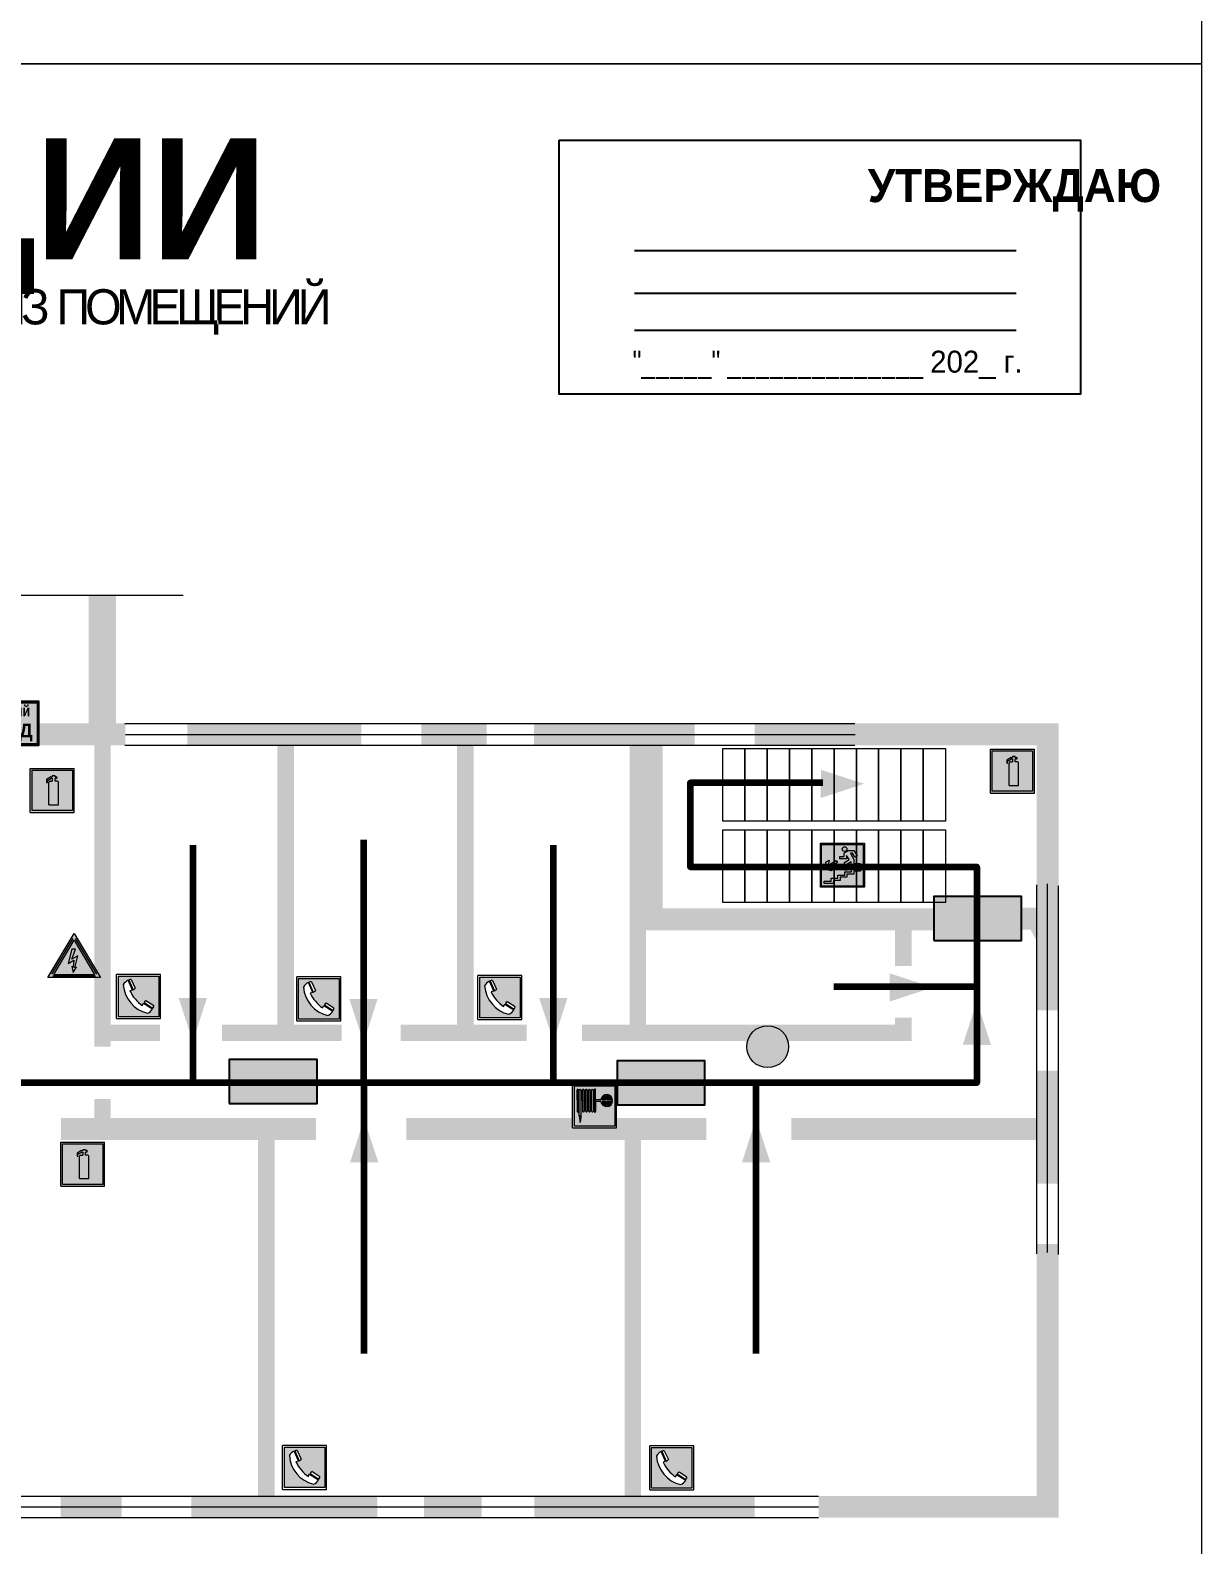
# Model space of a CAD drawing. Header units: millimetres. Extents: x 13114 to 67229, y 22859 to 38520.
# Drawn here: x 32640.3 to 32853.7, y 35678.4 to 35954.2 of the extents above; entities that cross this region are included whole.
import ezdxf

# ---------------------------------------------------------------- set-up
doc = ezdxf.new("R2010")
doc.units = ezdxf.units.MM
doc.layers.add('План_Штампы', color=7, linetype='Continuous')
doc.styles.add('обычный', font='arial.ttf')

# ---------------------------------------------------------------- blocks, each defined once
blk = doc.blocks.new('A$C7B8C2D5B')
at = {"lineweight": 0}
h = blk.add_hatch(color=5, dxfattribs=at)
h.dxf.hatch_style = 1
h.paths.add_polyline_path([(1.4, -3.02, 1), (-2.11, -3.02, 1)])
at = {"color": 5, "lineweight": 0}
blk.add_circle((-0.36, -3.02), 1.75, dxfattribs=at)
blk = doc.blocks.new('A$C41C009D9')
at = {"true_color": 0xffffff}
blk.add_hatch(color=7, dxfattribs=at).paths.add_polyline_path([(0, 8), (-16, 8), (-16, 0), (0, 0)])
h = blk.add_hatch(color=126)
h.dxf.hatch_style = 1
h.paths.add_polyline_path([(-15.8, 7.8), (-15.8, 0.2), (-0.2, 0.2), (-0.2, 7.8)])
at = {"color": 126}
for points in [[(-16, 0), (0, 0), (0, 8), (-16, 8)], [(-16, 0), (0, 0), (0, 8), (-16, 8)], [(-15.8, 7.8), (-0.2, 7.8), (-0.2, 0.2), (-15.8, 0.2)]]:
    blk.add_lwpolyline(points, close=True, dxfattribs=at)
at = {"color": 7, "true_color": 0xffffff, "insert": (-15.8, 7.3), "char_height": 2.5, "width": 15.5999, "attachment_point": 1, "style": 'обычный'}
blk.add_mtext('\\pi1.6133;{\\fArial|b1|i0|c204|p34;\\H0.8x;\\W0.8;аварийный\\H1.25x;\\W1;\\P\\pi1.2327;ВЫХОД}', dxfattribs=at)
blk = doc.blocks.new('A$C32E8229D')
at = {"true_color": 0xffffff}
blk.add_hatch(color=7, dxfattribs=at).paths.add_polyline_path([(0, 0), (0, -8), (16, -8), (16, 0)])
h = blk.add_hatch(color=126)
h.paths.add_polyline_path([(0.2, -0.2), (15.8, -0.2), (15.8, -7.8), (0.2, -7.8)])
h.paths.add_polyline_path([(13.49, -2.05), (12.08, -2.05), (11.37, -2.63, 0.162397), (11.29, -2.84), (11.29, -3.63), (10.35, -3.63), (10.35, -4.05), (11.68, -4.05), (11.68, -3.48), (12.26, -4.28), (11.29, -5.1), (11.29, -6.78), (11.85, -6.78), (11.85, -5.44), (12.8, -4.64), (12.8, -5.94), (14.46, -5.94), (14.46, -5.39), (13.45, -5.39), (13.45, -3.97), (12.46, -2.59), (13.15, -2.59), (13.69, -3.34), (14.18, -3)], flags=16)
h.paths.add_polyline_path([(10.74, -1.82, 1), (11.8, -1.82, 1)], flags=16)
h.paths.add_polyline_path([(9.39, -3.59), (5.99, -3.59), (6.56, -3.03), (5.91, -3.03), (5.1, -3.83), (5.91, -4.64), (6.56, -4.64), (5.99, -4.09), (9.39, -4.09)], flags=16)
h.paths.add_polyline_path([(4.29, -1.08), (1.72, -1.08), (1.72, -6.6), (4.29, -6.6)], flags=16)
at = {"color": 126}
blk.add_lwpolyline([(16, -8), (0, -8), (0, 0), (16, 0)], close=True, dxfattribs=at)
blk = doc.blocks.new('A$C3AD82952')
at = {"true_color": 0xf5f5ff}
h = blk.add_hatch(color=7, dxfattribs=at)
h.dxf.hatch_style = 1
h.paths.add_polyline_path([(8.21, 8.73, 0.414214), (7.89, 9.05), (7.22, 9.05), (7.22, 9.92), (7.59, 9.92, 1), (7.57, 10.36), (7.22, 10.36), (7.22, 10.6), (6.43, 10.6), (6.43, 10.36), (6.01, 10.36), (4.74, 9.59), (4.74, 8.69), (4.98, 8.73), (4.98, 9.26), (6.12, 9.91), (6.43, 9.91), (6.43, 9.05), (5.76, 9.05, 0.414214), (5.44, 8.73), (5.44, 2.2), (8.21, 2.2)], flags=0)
h.paths.add_polyline_path([(12.8, 12.8), (0, 12.8), (0, 0), (12.8, 0)])
h.paths.add_polyline_path([(0.51, 12.29), (12.29, 12.29), (12.29, 0.51), (0.51, 0.51)], flags=16)
h.paths.add_polyline_path([(4.74, 9.59), (6.01, 10.36), (6.43, 10.36), (6.43, 10.6), (7.22, 10.6), (7.22, 10.36), (7.59, 10.36, -0.94586), (7.59, 9.92), (7.22, 9.92), (7.22, 9.05), (7.89, 9.05, -0.414214), (8.21, 8.73), (8.21, 2.2), (5.44, 2.2), (5.44, 8.73, -0.414214), (5.76, 9.05), (6.43, 9.05), (6.43, 9.91), (6.12, 9.91), (4.98, 9.26), (4.98, 8.73), (4.74, 8.69)], flags=0)
h = blk.add_hatch(color=242)
h.dxf.hatch_style = 1
h.paths.add_polyline_path([(12.29, 12.29), (0.51, 12.29), (0.51, 0.51), (12.29, 0.51)])
h.paths.add_polyline_path([(4.74, 8.69), (4.74, 9.59), (6.01, 10.36), (6.43, 10.36), (6.43, 10.6), (7.22, 10.6), (7.22, 10.36), (7.59, 10.36, -0.94586), (7.59, 9.92), (7.22, 9.92), (7.22, 9.05), (7.89, 9.05, -0.414214), (8.21, 8.73), (8.21, 2.2), (5.44, 2.2), (5.44, 8.73, -0.414214), (5.76, 9.05), (6.43, 9.05), (6.43, 9.91), (6.12, 9.91), (4.98, 9.26), (4.98, 8.73)], flags=16)
h = blk.add_hatch(color=7, dxfattribs=at)
h.dxf.hatch_style = 1
h.paths.add_polyline_path([(8.21, 8.73, 0.414214), (7.89, 9.05), (7.22, 9.05), (7.22, 9.92), (7.59, 9.92, 1), (7.57, 10.36), (7.22, 10.36), (7.22, 10.6), (6.43, 10.6), (6.43, 10.36), (6.01, 10.36), (4.74, 9.59), (4.74, 8.69), (4.98, 8.73), (4.98, 9.26), (6.12, 9.91), (6.43, 9.91), (6.43, 9.05), (5.76, 9.05, 0.414214), (5.44, 8.73), (5.44, 2.2), (8.21, 2.2)])
at = {"color": 242, "lineweight": 5}
for p, q in [((0, 0), (0, 12.8)), ((0, 12.8), (12.8, 12.8)), ((6.01, 10.36), (4.74, 9.59)), ((4.74, 9.59), (4.74, 8.69)), ((4.98, 9.26), (6.12, 9.91)), ((4.98, 8.73), (4.98, 9.26)), ((5.76, 9.05), (6.43, 9.05)), ((6.01, 10.36), (6.43, 10.36)), ((6.12, 9.91), (6.43, 9.91)), ((7.22, 10.6), (6.43, 10.6)), ((6.43, 10.6), (6.43, 10.36)), ((6.43, 9.91), (6.43, 9.05)), ((7.22, 10.36), (7.22, 10.6)), ((7.59, 10.36), (7.22, 10.36)), ((7.22, 9.05), (7.22, 9.92)), ((7.59, 9.92), (7.22, 9.92)), ((7.89, 9.05), (7.22, 9.05)), ((12.8, 0), (12.8, 12.8)), ((4.74, 8.69), (4.98, 8.73)), ((5.44, 2.2), (5.44, 8.73)), ((8.21, 2.2), (8.21, 8.73)), ((0, 0), (12.8, 0)), ((5.44, 2.2), (8.21, 2.2))]:
    blk.add_line(p, q, dxfattribs=at)
blk.add_lwpolyline([(0.51, 12.29), (12.29, 12.29), (12.29, 0.51), (0.51, 0.51)], close=True, dxfattribs=at)
for centre, radius, start, end in [((5.76, 8.73), 0.32, 90, 180), ((7.58, 10.14), 0.223, 273.1875, 86.8125), ((7.89, 8.73), 0.32, 0, 90)]:
    blk.add_arc(centre, radius, start, end, dxfattribs=at)
blk = doc.blocks.new('A$C37112FD5')
at = {"true_color": 0xf5f5ff}
h = blk.add_hatch(color=7, dxfattribs=at)
h.dxf.hatch_style = 1
h.paths.add_polyline_path([(12.8, -7.4), (0, -7.4), (0, -20.2), (12.8, -20.2)])
h.paths.add_polyline_path([(12.29, -7.91), (12.29, -19.69), (0.51, -19.69), (0.51, -7.91)], flags=16)
h.paths.add_polyline_path([(4.98, -9.04, -0.42597), (5.17, -9.22), (5.17, -12.25), (5.17, -15.29, -0.432244), (4.98, -15.47), (4.83, -15.47, -0.42597), (4.64, -15.29), (4.64, -12.25), (4.64, -9.22, -0.432244), (4.83, -9.04)], flags=0)
h.paths.add_polyline_path([(4.28, -9.22), (4.28, -12.25), (4.28, -15.29, -0.432244), (4.09, -15.47), (3.94, -15.47, -0.42597), (3.75, -15.29), (3.75, -12.25), (3.75, -9.22, -0.432244), (3.94, -9.04), (4.09, -9.04, -0.42597)], flags=0)
h.paths.add_polyline_path([(5.72, -9.04), (5.87, -9.04, -0.42597), (6.06, -9.22), (6.06, -12.25), (6.06, -15.29, -0.432244), (5.87, -15.47), (5.72, -15.47, -0.42597), (5.53, -15.29), (5.53, -12.25), (5.53, -9.22, -0.432244)], flags=0)
h.paths.add_polyline_path([(6.42, -8.9), (6.5, -8.9, -0.42597), (6.69, -9.08), (6.69, -12.03), (8.21, -12.03, -15.824349), (8.21, -12.47), (6.69, -12.47), (6.69, -15.42, -0.432244), (6.5, -15.6), (6.42, -15.6)], flags=0)
h.paths.add_polyline_path([(3.39, -9.22), (3.39, -12.25), (3.39, -15.29, -0.432244), (3.2, -15.47), (3.05, -15.47, -0.42597), (2.85, -15.29), (2.85, -12.25), (2.85, -9.22, -0.432244), (3.05, -9.04), (3.2, -9.04, -0.42597)], flags=0)
h.paths.add_polyline_path([(2.5, -9.22), (2.5, -16.71), (1.96, -16.71), (1.96, -9.22, -0.432244), (2.15, -9.04), (2.31, -9.04, -0.42597)], flags=0)
h.paths.add_polyline_path([(1.61, -8.9), (1.61, -15.6), (1.57, -15.6, -0.42597), (1.37, -15.42), (1.37, -12.03), (1.37, -9.09, -0.432244), (1.57, -8.9)], flags=0)
h.paths.add_polyline_path([(9.76, -10.81), (9.76, -12.03), (8.49, -12.03, -0.336371)], flags=0)
h.paths.add_polyline_path([(8.49, -12.47), (9.76, -12.47), (9.76, -13.7, -0.336371)], flags=0)
h.paths.add_polyline_path([(10.11, -10.81, -0.336371), (11.38, -12.03), (10.11, -12.03)], flags=0)
h.paths.add_polyline_path([(10.11, -12.47), (11.38, -12.47, -0.336371), (10.11, -13.7)], flags=0)
h.paths.add_polyline_path([(2.5, -16.84), (2.5, -17.05), (1.97, -17.05), (1.97, -16.84)], flags=0)
h.paths.add_polyline_path([(2.5, -17.24, -0.033778), (2.24, -18.6, -0.033778), (1.97, -17.24)], flags=0)
h = blk.add_hatch(color=242)
h.dxf.hatch_style = 1
h.paths.add_polyline_path([(12.29, -7.91), (0.51, -7.91), (0.51, -19.69), (12.29, -19.69)])
h.paths.add_polyline_path([(6.42, -15.6), (6.42, -8.9), (6.5, -8.9, -0.42597), (6.69, -9.08), (6.69, -12.03), (8.21, -12.03, -15.824349), (8.21, -12.47), (6.69, -12.47), (6.69, -15.42, -0.432244), (6.5, -15.6)], flags=16)
h.paths.add_polyline_path([(5.87, -15.47), (5.72, -15.47, -0.42597), (5.53, -15.29), (5.53, -12.25), (5.53, -9.22, -0.432244), (5.72, -9.04), (5.87, -9.04, -0.42597), (6.06, -9.22), (6.06, -12.25), (6.06, -15.29, -0.432244)], flags=16)
h.paths.add_polyline_path([(4.98, -15.47), (4.83, -15.47, -0.42597), (4.64, -15.29), (4.64, -12.25), (4.64, -9.22, -0.432244), (4.83, -9.04), (4.98, -9.04, -0.42597), (5.17, -9.22), (5.17, -12.25), (5.17, -15.29, -0.432244)], flags=16)
h.paths.add_polyline_path([(4.09, -15.47), (3.94, -15.47, -0.42597), (3.75, -15.29), (3.75, -12.25), (3.75, -9.22, -0.432244), (3.94, -9.04), (4.09, -9.04, -0.42597), (4.28, -9.22), (4.28, -12.25), (4.28, -15.29, -0.432244)], flags=16)
h.paths.add_polyline_path([(3.2, -15.47), (3.05, -15.47, -0.42597), (2.85, -15.29), (2.85, -12.25), (2.85, -9.22, -0.432244), (3.05, -9.04), (3.2, -9.04, -0.42597), (3.39, -9.22), (3.39, -12.25), (3.39, -15.29, -0.432244)], flags=16)
h.paths.add_polyline_path([(2.5, -17.05), (1.97, -17.05), (1.97, -16.84), (2.5, -16.84)], flags=16)
h.paths.add_polyline_path([(2.5, -17.24, -0.033778), (2.24, -18.6, -0.033778), (1.97, -17.24)], flags=16)
h.paths.add_polyline_path([(2.5, -16.71), (1.96, -16.71), (1.96, -9.22, -0.432244), (2.15, -9.04), (2.31, -9.04, -0.42597), (2.5, -9.22)], flags=16)
h.paths.add_polyline_path([(1.61, -15.6), (1.57, -15.6, -0.42597), (1.37, -15.42), (1.37, -12.03), (1.37, -9.09, -0.432244), (1.57, -8.9), (1.61, -8.9)], flags=16)
h.paths.add_polyline_path([(8.49, -12.47), (9.76, -12.47), (9.76, -13.7, -0.336371)], flags=0)
h.paths.add_polyline_path([(10.11, -13.7), (10.11, -12.47), (11.38, -12.47, -0.336371)], flags=0)
h.paths.add_polyline_path([(8.49, -12.03, -0.336371), (9.76, -10.81), (9.76, -12.03)], flags=0)
h.paths.add_polyline_path([(10.11, -12.03), (10.11, -10.81, -0.336371), (11.38, -12.03)], flags=0)
h = blk.add_hatch(color=7, dxfattribs=at)
h.dxf.hatch_style = 1
h.paths.add_polyline_path([(1.61, -8.9), (1.57, -8.9, 0.432244), (1.37, -9.09), (1.37, -12.03), (1.37, -15.42, 0.42597), (1.57, -15.6), (1.61, -15.6)])
h.paths.add_polyline_path([(2.5, -9.22, 0.42597), (2.31, -9.04), (2.15, -9.04, 0.432244), (1.96, -9.22), (1.96, -16.71), (2.5, -16.71)])
h.paths.add_polyline_path([(2.5, -16.84), (1.97, -16.84), (1.97, -17.05), (2.5, -17.05)])
h.paths.add_polyline_path([(2.5, -17.24), (1.97, -17.24, 0.033778), (2.24, -18.6, 0.033778)])
h.paths.add_polyline_path([(3.39, -12.25), (3.39, -9.22, 0.42597), (3.2, -9.04), (3.05, -9.04, 0.432244), (2.85, -9.22), (2.85, -12.25), (2.85, -15.29, 0.42597), (3.05, -15.47), (3.2, -15.47, 0.432244), (3.39, -15.29)])
h.paths.add_polyline_path([(4.28, -12.25), (4.28, -9.22, 0.42597), (4.09, -9.04), (3.94, -9.04, 0.432244), (3.75, -9.22), (3.75, -12.25), (3.75, -15.29, 0.42597), (3.94, -15.47), (4.09, -15.47, 0.432244), (4.28, -15.29)])
h.paths.add_polyline_path([(5.17, -12.25), (5.17, -9.22, 0.42597), (4.98, -9.04), (4.83, -9.04, 0.432244), (4.64, -9.22), (4.64, -12.25), (4.64, -15.29, 0.42597), (4.83, -15.47), (4.98, -15.47, 0.432244), (5.17, -15.29)])
h.paths.add_polyline_path([(6.06, -12.25), (6.06, -9.22, 0.42597), (5.87, -9.04), (5.72, -9.04, 0.432244), (5.53, -9.22), (5.53, -12.25), (5.53, -15.29, 0.42597), (5.72, -15.47), (5.87, -15.47, 0.432244), (6.06, -15.29)])
h.paths.add_polyline_path([(6.69, -12.47), (8.21, -12.47, 15.824349), (8.21, -12.03), (6.69, -12.03), (6.69, -9.08, 0.42597), (6.5, -8.9), (6.42, -8.9), (6.42, -15.6), (6.5, -15.6, 0.432244), (6.69, -15.42)])
h.paths.add_polyline_path([(8.49, -12.47), (9.76, -12.47), (9.76, -13.7, -0.336371)], flags=16)
h.paths.add_polyline_path([(8.49, -12.03, -0.336371), (9.76, -10.81), (9.76, -12.03)], flags=16)
h.paths.add_polyline_path([(10.11, -12.47), (11.38, -12.47, -0.336371), (10.11, -13.7)], flags=16)
h.paths.add_polyline_path([(10.11, -12.03), (10.11, -10.81, -0.336371), (11.38, -12.03)], flags=16)
h = blk.add_hatch(color=242)
h.dxf.hatch_style = 1
h.paths.add_polyline_path([(9.76, -10.81, 0.336371), (8.49, -12.03), (9.76, -12.03)])
h.paths.add_polyline_path([(10.11, -10.81), (10.11, -12.03), (11.38, -12.03, 0.336371)])
h.paths.add_polyline_path([(11.38, -12.47), (10.11, -12.47), (10.11, -13.7, 0.336371)])
h.paths.add_polyline_path([(9.76, -12.47), (8.49, -12.47, 0.336371), (9.76, -13.7)])
at = {"color": 242, "lineweight": 5}
for p, q in [((0, -20.2), (0, -7.4)), ((0, -7.4), (12.8, -7.4)), ((12.8, -20.2), (12.8, -7.4)), ((1.37, -12.03), (1.37, -9.08)), ((1.37, -12.03), (1.37, -15.42)), ((1.57, -8.9), (1.61, -8.9)), ((1.61, -8.9), (1.61, -15.6)), ((1.96, -16.71), (1.96, -9.22)), ((2.15, -9.04), (2.31, -9.04)), ((2.5, -16.71), (2.5, -9.22)), ((2.85, -12.25), (2.85, -9.22)), ((2.85, -12.25), (2.85, -15.29)), ((3.05, -9.04), (3.2, -9.04)), ((3.39, -12.25), (3.39, -9.22)), ((3.39, -12.25), (3.39, -15.29)), ((3.75, -12.25), (3.75, -9.22)), ((3.75, -12.25), (3.75, -15.29)), ((3.94, -9.04), (4.09, -9.04)), ((4.28, -12.25), (4.28, -9.22)), ((4.28, -12.25), (4.28, -15.29)), ((4.64, -12.25), (4.64, -9.22)), ((4.64, -12.25), (4.64, -15.29)), ((4.83, -9.04), (4.98, -9.04)), ((5.17, -12.25), (5.17, -9.22)), ((5.17, -12.25), (5.17, -15.29)), ((5.53, -12.25), (5.53, -9.22)), ((5.53, -12.25), (5.53, -15.29)), ((5.72, -9.04), (5.87, -9.04)), ((6.06, -12.25), (6.06, -9.22)), ((6.06, -12.25), (6.06, -15.29)), ((6.42, -8.9), (6.42, -15.6)), ((6.5, -8.9), (6.42, -8.9)), ((6.69, -12.03), (6.69, -9.08)), ((8.21, -12.03), (6.69, -12.03)), ((8.21, -12.47), (6.69, -12.47)), ((6.69, -12.47), (6.69, -15.42)), ((9.76, -12.03), (8.49, -12.03)), ((9.76, -12.47), (8.49, -12.47)), ((9.76, -10.81), (9.76, -12.03)), ((9.76, -12.47), (9.76, -13.7)), ((10.11, -10.81), (10.11, -12.03)), ((11.38, -12.03), (10.11, -12.03)), ((11.38, -12.47), (10.11, -12.47)), ((10.11, -12.47), (10.11, -13.7)), ((1.57, -15.6), (1.61, -15.6)), ((1.96, -16.71), (2.5, -16.71)), ((1.97, -16.84), (2.5, -16.84)), ((1.97, -17.05), (1.97, -16.84)), ((2.5, -17.05), (1.97, -17.05)), ((1.97, -17.24), (2.5, -17.24)), ((2.5, -16.84), (2.5, -17.05)), ((3.05, -15.47), (3.2, -15.47)), ((3.94, -15.47), (4.09, -15.47)), ((4.83, -15.47), (4.98, -15.47)), ((5.72, -15.47), (5.87, -15.47)), ((6.42, -15.6), (6.5, -15.6)), ((0, -20.2), (12.8, -20.2))]:
    blk.add_line(p, q, dxfattribs=at)
blk.add_lwpolyline([(0.51, -7.91), (12.29, -7.91), (12.29, -19.69), (0.51, -19.69)], close=True, dxfattribs=at)
for centre, radius, start, end in [((1.56, -9.09), 0.182, 87.1027, 180.6071), ((2.15, -9.22), 0.182, 87.1027, 180.6071), ((2.32, -9.22), 0.182, 359.3929, 92.8973), ((3.04, -9.22), 0.182, 87.1027, 180.6071), ((3.21, -9.22), 0.182, 359.3929, 92.8973), ((3.93, -9.22), 0.182, 87.1027, 180.6071), ((4.1, -9.22), 0.182, 359.3929, 92.8973), ((4.82, -9.22), 0.182, 87.1027, 180.6071), ((4.99, -9.22), 0.182, 359.3929, 92.8973), ((5.71, -9.22), 0.182, 87.1027, 180.6071), ((5.88, -9.22), 0.182, 359.3929, 92.8973), ((6.51, -9.09), 0.182, 359.3929, 92.8973), ((9.93, -12.25), 1.74, 187.2319, 172.7681), ((9.93, -12.25), 1.46, 96.9927, 171.3585), ((9.93, -12.25), 1.46, 188.6415, 263.0073), ((9.93, -12.25), 1.46, 8.6415, 83.0073), ((9.93, -12.25), 1.46, 276.9927, 351.3585), ((1.56, -15.42), 0.182, 179.3929, 272.8973), ((12.17, -15.98), 10.27, 187.041, 194.7793), ((-7.7, -15.98), 10.27, 345.2207, 352.959), ((3.04, -15.29), 0.182, 179.3929, 272.8973), ((3.21, -15.29), 0.182, 267.1027, 0.6071), ((3.93, -15.29), 0.182, 179.3929, 272.8973), ((4.1, -15.29), 0.182, 267.1027, 0.6071), ((4.82, -15.29), 0.182, 179.3929, 272.8973), ((4.99, -15.29), 0.182, 267.1027, 0.6071), ((5.71, -15.29), 0.182, 179.3929, 272.8973), ((5.88, -15.29), 0.182, 267.1027, 0.6071), ((6.51, -15.42), 0.182, 267.1027, 0.6071)]:
    blk.add_arc(centre, radius, start, end, dxfattribs=at)
blk = doc.blocks.new('A$C7B4425F7')
at = {"true_color": 0xffffff}
blk.add_hatch(color=7, dxfattribs=at).paths.add_polyline_path([(0, 0), (-16, 0), (-16, -8), (0, -8)])
h = blk.add_hatch(color=126)
h.paths.add_polyline_path([(-0.2, -0.2), (-15.8, -0.2), (-15.8, -7.8), (-0.2, -7.8)])
h.paths.add_polyline_path([(-11.76, -2.03), (-11.76, -3.66), (-11.17, -3.66, -0.568275), (-11.17, -6.18), (-12.58, -6.18), (-12.58, -2.03)], flags=16)
h.paths.add_polyline_path([(-13.33, -4.12, -0.495768), (-13.59, -6.18), (-15.03, -6.18), (-15.03, -2.03), (-13.59, -2.03, -0.487973)], flags=16)
h.paths.add_polyline_path([(-10.25, -2.03), (-9.48, -2.03), (-9.48, -6.18), (-10.25, -6.18)], flags=16)
h.paths.add_polyline_path([(-13.84, -3.69), (-14.24, -3.69), (-14.24, -3.03), (-13.9, -3.03, -0.692621)], flags=0)
h.paths.add_polyline_path([(-9.15, -2.03), (-8.4, -2.03), (-8.04, -3.07), (-7.68, -2.03), (-6.93, -2.03), (-7.64, -4.1), (-6.93, -6.18), (-7.68, -6.18), (-8.04, -5.14), (-8.4, -6.18), (-9.15, -6.18), (-8.44, -4.1)], flags=16)
h.paths.add_polyline_path([(-11.76, -4.46), (-11.42, -4.46, -0.692621), (-11.36, -5.12), (-11.76, -5.12)], flags=0)
h.paths.add_polyline_path([(-13.9, -5.2), (-14.24, -5.2), (-14.24, -4.55), (-13.84, -4.55, -0.708038)], flags=0)
edge = h.paths.add_edge_path(flags=16)
edge.add_ellipse((-5.51, -4.08), major_axis=(0, 2.05), ratio=0.586184, start_angle=0, end_angle=360)
edge = h.paths.add_edge_path(flags=0)
edge.add_ellipse((-5.51, -4.08), major_axis=(0, 1.14), ratio=0.454828, start_angle=0, end_angle=360)
h.paths.add_polyline_path([(-4.13, -4.96, 0.377264), (-3.48, -4.52, 0.0555), (-3.16, -2.03), (-1.66, -2.03), (-1.66, -4.96), (-0.96, -4.96), (-0.96, -7.01), (-1.75, -7.01), (-1.75, -6.18), (-3.3, -6.18), (-3.3, -7.02), (-4.13, -7.02)], flags=16)
h.paths.add_polyline_path([(-2.73, -2.91), (-2.28, -2.91), (-2.28, -4.96), (-3.05, -4.96, 0.079136)], flags=0)
at = {"color": 126}
blk.add_lwpolyline([(-16, -8), (0, -8), (0, 0), (-16, 0)], close=True, dxfattribs=at)
blk = doc.blocks.new('вниз 3')
at = {"lineweight": 0, "true_color": 0xffffff}
h = blk.add_hatch(color=7, dxfattribs=at)
h.dxf.hatch_style = 1
h.paths.add_polyline_path([(40997.5, -4475.69), (40997.25, -4475.28), (40995.76, -4476.15), (40995.97, -4475.23), (40995.39, -4475.56), (40995.05, -4476.83), (40996.33, -4477.17), (40996.91, -4476.83), (40996, -4476.55)], flags=0)
h.paths.add_polyline_path([(40999.81, -4473.95), (41000.22, -4473.95), (41000.64, -4474.67), (41001.03, -4474.43), (41000.46, -4473.49), (41000.42, -4473.49), (40999.43, -4473.49), (40998.68, -4473.92), (40998.68, -4474.57), (40997.88, -4474.57), (40997.88, -4475), (40999.14, -4475), (40999.14, -4474.43), (40999.14, -4474.38), (40999.59, -4475.15), (40998.72, -4475.67), (40998.72, -4477.06), (40999.24, -4477.06), (40999.24, -4475.96), (40999.95, -4475.56), (40999.95, -4476.43), (41001.61, -4476.43), (41001.61, -4475.88), (41000.47, -4475.88), (41000.47, -4475.12)], flags=0)
h.paths.add_polyline_path([(40999.2, -4473.24, 1), (40998.35, -4473.24, 1)], flags=0)
h.paths.add_polyline_path([(41000.46, -4477.26), (41001.69, -4477.26), (41001.69, -4476.84), (41000.03, -4476.84), (41000.03, -4477.39), (40998.78, -4477.39), (40998.78, -4477.95), (40997.53, -4477.95), (40997.53, -4478.5), (40996.29, -4478.5), (40996.29, -4479.06), (40995.05, -4479.06), (40995.05, -4479.48), (40995.29, -4479.48), (40996.72, -4479.48), (40996.72, -4478.92), (40997.97, -4478.92), (40997.97, -4478.36), (40999.2, -4478.36), (40999.2, -4477.81), (41000.46, -4477.81)], flags=0)
h.paths.add_polyline_path([(41002.37, -4472.17), (40994.37, -4472.17), (40994.37, -4480.17), (41002.37, -4480.17)])
h.paths.add_polyline_path([(41002.16, -4479.96), (40994.57, -4479.96), (40994.57, -4472.37), (41002.16, -4472.37)], flags=16)
h.paths.add_polyline_path([(41001.61, -4475.88), (41001.61, -4476.43), (40999.95, -4476.43), (40999.95, -4475.56), (40999.24, -4475.96), (40999.24, -4477.06), (40998.72, -4477.06), (40998.72, -4475.67), (40999.59, -4475.15), (40999.14, -4474.38), (40999.14, -4474.43), (40999.14, -4475), (40997.88, -4475), (40997.88, -4474.57), (40998.68, -4474.57), (40998.68, -4473.92), (40999.43, -4473.49), (41000.42, -4473.49), (41000.46, -4473.49), (41001.03, -4474.43), (41000.64, -4474.67), (41000.22, -4473.95), (40999.81, -4473.95), (41000.47, -4475.12), (41000.47, -4475.88)], flags=0)
h.paths.add_polyline_path([(41001.69, -4476.84), (41001.69, -4477.26), (41000.46, -4477.26), (41000.46, -4477.81), (40999.2, -4477.81), (40999.2, -4478.36), (40997.97, -4478.36), (40997.97, -4478.92), (40996.72, -4478.92), (40996.72, -4479.48), (40995.05, -4479.48), (40995.05, -4479.06), (40996.29, -4479.06), (40996.29, -4478.5), (40997.53, -4478.5), (40997.53, -4477.95), (40998.78, -4477.95), (40998.78, -4477.39), (41000.03, -4477.39), (41000.03, -4476.84)], flags=0)
h.paths.add_polyline_path([(40998.35, -4473.24, -1), (40999.2, -4473.24, -1)], flags=0)
h.paths.add_polyline_path([(40997.5, -4475.69), (40996, -4476.55), (40996.91, -4476.83), (40996.33, -4477.17), (40995.05, -4476.83), (40995.39, -4475.56), (40995.97, -4475.23), (40995.76, -4476.15), (40997.25, -4475.28)], flags=0)
at = {"lineweight": 0}
h = blk.add_hatch(color=126, dxfattribs=at)
h.dxf.hatch_style = 1
h.paths.add_polyline_path([(41002.16, -4472.37), (40994.57, -4472.37), (40994.57, -4479.96), (41002.16, -4479.96)])
h.paths.add_polyline_path([(40995.97, -4475.23), (40995.76, -4476.15), (40997.25, -4475.28), (40997.5, -4475.69), (40996, -4476.55), (40996.91, -4476.83), (40996.33, -4477.17), (40995.05, -4476.83), (40995.39, -4475.56)], flags=16)
h.paths.add_polyline_path([(40997.88, -4474.57), (40998.68, -4474.57), (40998.68, -4473.92), (40999.43, -4473.49), (41000.42, -4473.49), (41000.46, -4473.49), (41001.03, -4474.43), (41000.64, -4474.67), (41000.22, -4473.95), (40999.81, -4473.95), (41000.47, -4475.12), (41000.47, -4475.88), (41001.61, -4475.88), (41001.61, -4476.43), (40999.95, -4476.43), (40999.95, -4475.56), (40999.24, -4475.96), (40999.24, -4477.06), (40998.72, -4477.06), (40998.72, -4475.67), (40999.59, -4475.15), (40999.14, -4474.38), (40999.14, -4474.43), (40999.14, -4475), (40997.88, -4475)], flags=16)
h.paths.add_polyline_path([(40998.35, -4473.24, -1), (40999.2, -4473.24, -1)], flags=16)
h.paths.add_polyline_path([(40997.53, -4477.95), (40998.78, -4477.95), (40998.78, -4477.39), (41000.03, -4477.39), (41000.03, -4476.84), (41001.69, -4476.84), (41001.69, -4477.26), (41000.46, -4477.26), (41000.46, -4477.81), (40999.2, -4477.81), (40999.2, -4478.36), (40997.97, -4478.36), (40997.97, -4478.92), (40996.72, -4478.92), (40996.72, -4479.48), (40995.05, -4479.48), (40995.05, -4479.06), (40996.29, -4479.06), (40996.29, -4478.5), (40997.53, -4478.5)], flags=16)
at = {"lineweight": 0, "true_color": 0xffffff}
h = blk.add_hatch(color=7, dxfattribs=at)
h.dxf.hatch_style = 1
h.paths.add_polyline_path([(40999.2, -4473.24, 1), (40998.35, -4473.24, 1)])
h.paths.add_polyline_path([(40999.81, -4473.95), (41000.22, -4473.95), (41000.64, -4474.67), (41001.03, -4474.43), (41000.46, -4473.49), (41000.42, -4473.49), (40999.43, -4473.49), (40998.68, -4473.92), (40998.68, -4474.57), (40997.88, -4474.57), (40997.88, -4475), (40999.14, -4475), (40999.14, -4474.43), (40999.14, -4474.38), (40999.59, -4475.15), (40998.72, -4475.67), (40998.72, -4477.06), (40999.24, -4477.06), (40999.24, -4475.96), (40999.95, -4475.56), (40999.95, -4476.43), (41001.61, -4476.43), (41001.61, -4475.88), (41000.47, -4475.88), (41000.47, -4475.12)])
h.paths.add_polyline_path([(40999.2, -4477.81), (41000.46, -4477.81), (41000.46, -4477.26), (41001.69, -4477.26), (41001.69, -4476.84), (41000.03, -4476.84), (41000.03, -4477.39), (40998.78, -4477.39), (40998.78, -4477.95), (40997.53, -4477.95), (40997.53, -4478.5), (40996.29, -4478.5), (40996.29, -4479.06), (40995.05, -4479.06), (40995.05, -4479.48), (40995.29, -4479.48), (40996.72, -4479.48), (40996.72, -4478.92), (40997.97, -4478.92), (40997.97, -4478.36), (40999.2, -4478.36)])
h.paths.add_polyline_path([(40997.5, -4475.69), (40997.25, -4475.28), (40995.76, -4476.15), (40995.97, -4475.23), (40995.39, -4475.56), (40995.05, -4476.83), (40996.33, -4477.17), (40996.91, -4476.83), (40996, -4476.55)])
at = {"color": 126, "lineweight": 0}
for points in [[(40994.37, -4472.17), (41002.37, -4472.17), (41002.37, -4480.17), (40994.37, -4480.17)], [(40994.57, -4472.37), (41002.16, -4472.37), (41002.16, -4479.96), (40994.57, -4479.96)]]:
    blk.add_lwpolyline(points, close=True, dxfattribs=at)
for points in [[(40999.14, -4474.43), (40999.14, -4475), (40997.88, -4475), (40997.88, -4474.57), (40998.68, -4474.57), (40998.68, -4473.92), (40999.43, -4473.49), (41000.42, -4473.49), (41000.46, -4473.49), (41001.03, -4474.43), (41000.64, -4474.67), (41000.22, -4473.95), (40999.81, -4473.95), (41000.47, -4475.12), (41000.47, -4475.88), (41001.61, -4475.88), (41001.61, -4476.43), (40999.95, -4476.43), (40999.95, -4475.56), (40999.24, -4475.96), (40999.24, -4477.06), (40998.72, -4477.06), (40998.72, -4475.67), (40999.59, -4475.15), (40999.14, -4474.38), (40999.14, -4474.43)], [(40995.05, -4476.83), (40995.39, -4475.56), (40995.97, -4475.23), (40995.76, -4476.15), (40997.25, -4475.28), (40997.5, -4475.69), (40996, -4476.55), (40996.91, -4476.83), (40996.33, -4477.17), (40995.05, -4476.83)], [(40995.29, -4479.48), (40995.05, -4479.48), (40995.05, -4479.06), (40996.29, -4479.06), (40996.29, -4478.5), (40997.53, -4478.5), (40997.53, -4477.95), (40998.78, -4477.95), (40998.78, -4477.39), (41000.03, -4477.39), (41000.03, -4476.84), (41001.69, -4476.84), (41001.69, -4477.26), (41000.46, -4477.26), (41000.46, -4477.81), (40999.2, -4477.81), (40999.2, -4478.36), (40997.97, -4478.36), (40997.97, -4478.92), (40996.72, -4478.92), (40996.72, -4479.48), (40995.05, -4479.48)]]:
    blk.add_lwpolyline(points, dxfattribs=at)
blk.add_circle((40998.77, -4473.24), 0.426, dxfattribs=at)
blk = doc.blocks.new('A$C456E1F9C')
at = {"lineweight": 5}
h = blk.add_hatch(color=242, dxfattribs=at)
h.paths.add_polyline_path([(0.51, -1.47), (0.51, -13.26), (12.29, -13.26), (12.29, -1.47)])
h.paths.add_polyline_path([(5.42, -4.95, -0.254479), (4.78, -5.4), (3.52, -2.53, -0.209735), (4.23, -2.4)], flags=16)
h.paths.add_polyline_path([(8.53, -8.6), (10.87, -10.17), (10.54, -10.76), (8.03, -9.13, -0.192251)], flags=16)
h.paths.add_polyline_path([(4.61, -5.49, 0.005518), (3.87, -5.72, 0.128647), (7.49, -10.01, 0.00809), (7.83, -9.33), (10.47, -10.97, -0.16736), (8.99, -12.25, -0.327862), (1.95, -3.95, -0.166952), (3.36, -2.62)], flags=16)
at = {"color": 242, "lineweight": 5}
for p, q in [((0, -13.77), (0, -0.97)), ((12.8, -0.97), (0, -0.97)), ((4.61, -5.49), (3.36, -2.62)), ((3.52, -2.53), (4.78, -5.4)), ((4.23, -2.4), (5.42, -4.95)), ((12.8, -13.77), (12.8, -0.97)), ((10.81, -10.12), (8.53, -8.6)), ((7.83, -9.33), (10.47, -10.97)), ((8.03, -9.13), (10.54, -10.76)), ((10.54, -10.76), (10.8, -10.3)), ((10.8, -10.3), (10.81, -10.12)), ((0, -13.77), (12.8, -13.77))]:
    blk.add_line(p, q, dxfattribs=at)
blk.add_lwpolyline([(0.51, -1.47), (12.29, -1.47), (12.29, -13.26), (0.51, -13.26)], close=True, dxfattribs=at)
for centre, radius, start, end in [((4.59, -5.34), 2.99, 114.2845, 152.1974), ((11.12, -3.31), 9.19, 183.9915, 256.6009), ((4.02, -3.27), 0.891, 76.3284, 123.7092), ((14.98, -39.1), 35.17, 107.1487, 108.4135), ((13.86, -0.94), 11.08, 205.5536, 234.8762), ((4.68, -4.59), 0.824, 276.9621, 334.0723), ((8.94, -9.5), 0.989, 114.4092, 157.9388), ((-13.31, 0.8), 23.44, 332.5487, 334.4027), ((7.87, -9.46), 3, 291.9291, 329.9329)]:
    blk.add_arc(centre, radius, start, end, dxfattribs=at)
blk = doc.blocks.new('A$C3E6D3DDE')
at = {"lineweight": 5}
h = blk.add_hatch(color=40, dxfattribs=at)
h.paths.add_polyline_path([(24.1, 1.45), (16.46, -11.35), (31.74, -11.35)])
h.paths.add_polyline_path([(24.09, -0.46), (30.03, -10.41), (18.14, -10.41)], flags=16)
h.paths.add_polyline_path([(24.54, -3.08), (23.41, -6.02), (25.13, -5.01), (24.33, -8.5), (24.82, -8.27), (23.79, -9.86), (23.4, -8.04), (23.8, -8.43), (24.04, -6.29), (22.39, -7.25), (23.44, -3.08)], flags=0)
h = blk.add_hatch(color=256, dxfattribs=at)
h.paths.add_polyline_path([(24.37, 0.03, 0.567511), (23.82, 0.03), (17.59, -10.4, 0.582454), (17.86, -10.88), (30.32, -10.88, 0.582149), (30.6, -10.4)])
h.paths.add_polyline_path([(24.09, -0.46), (18.14, -10.41), (30.03, -10.41)], flags=16)
h.paths.add_polyline_path([(24.54, -3.08), (23.41, -6.02), (25.13, -5.01), (24.33, -8.5), (24.82, -8.27), (23.79, -9.86), (23.4, -8.04), (23.8, -8.43), (24.04, -6.29), (22.39, -7.25), (23.44, -3.08)], flags=0)
h = blk.add_hatch(color=40, dxfattribs=at)
h.paths.add_polyline_path([(24.09, -0.46), (18.14, -10.41), (30.03, -10.41)])
h.paths.add_polyline_path([(24.82, -8.27), (23.79, -9.86), (23.4, -8.04), (23.8, -8.43), (24.04, -6.29), (22.39, -7.25), (23.44, -3.08), (24.54, -3.08), (23.41, -6.02), (25.13, -5.01), (24.33, -8.5)], flags=16)
at = {"color": 40, "lineweight": 5}
for p, q in [((16.46, -11.35), (24.1, 1.45)), ((24.1, 1.45), (31.74, -11.35))]:
    blk.add_line(p, q, dxfattribs=at)
at = {"lineweight": 5}
for p, q in [((17.59, -10.4), (23.82, 0.03)), ((24.37, 0.03), (30.6, -10.4)), ((18.14, -10.41), (24.09, -0.46)), ((23.44, -3.08), (22.39, -7.25)), ((23.41, -6.02), (24.54, -3.08)), ((24.54, -3.08), (23.44, -3.08)), ((24.09, -0.46), (30.03, -10.41)), ((22.39, -7.25), (24.04, -6.29)), ((23.8, -8.43), (23.4, -8.04)), ((23.4, -8.04), (23.79, -9.86)), ((25.13, -5.01), (23.41, -6.02)), ((23.79, -9.86), (24.82, -8.27)), ((24.04, -6.29), (23.8, -8.43)), ((24.33, -8.5), (25.13, -5.01)), ((24.82, -8.27), (24.33, -8.5)), ((17.86, -10.88), (30.32, -10.88)), ((18.14, -10.41), (30.03, -10.41))]:
    blk.add_line(p, q, dxfattribs=at)
at = {"color": 50, "lineweight": 5}
blk.add_line((31.74, -11.35), (16.46, -11.35), dxfattribs=at)

msp = doc.modelspace()

# ---------------------------------------------------------------- linework, layer by layer
at = {"color": 5, "lineweight": 0}
for points in [[(32253.68, 35948.08), (32853.68, 35948.08), (32853.68, 36343.08), (32253.68, 36343.08)], [(32253.68, 35553.08), (32853.68, 35553.08), (32853.68, 35948.08), (32253.68, 35948.08)]]:
    msp.add_lwpolyline(points, close=True, dxfattribs=at)
msp.add_lwpolyline([(32736.62, 35934.13), (32831.63, 35934.13), (32831.63, 35887.93), (32736.62, 35887.93)], close=True)
for points in [[(32750.38, 35914.09), (32819.9, 35914.09)], [(32750.38, 35906.33), (32819.9, 35906.33)], [(32750.38, 35899.54), (32819.9, 35899.54)]]:
    msp.add_lwpolyline(points)
at = {"lineweight": 0}
for points, const_width in [([(32653.45, 35825.44), (32653.45, 35851.37)], 5), ([(32638.4, 35825.97), (32657.63, 35825.97)], 4), ([(32653.45, 35825.44), (32653.45, 35769.12)], 3), ([(32668.94, 35825.97), (32700.6, 35825.97)], 4), ([(32686.82, 35771.64), (32686.82, 35825.43)], 3), ([(32711.54, 35825.97), (32723.41, 35825.97)], 4), ([(32732.08, 35825.97), (32761.31, 35825.97)], 4), ([(32753.52, 35825.97), (32753.52, 35792.31), (32807.75, 35792.31)], 4), ([(32772.27, 35825.97), (32825.64, 35825.97), (32825.64, 35775.72)], 4), ([(32719.55, 35771.64), (32719.55, 35824.78)], 3), ([(32750.98, 35771.64), (32750.98, 35824.78)], 3), ([(32819.47, 35792.4), (32823.66, 35792.4), (32825.64, 35788.86)], 4), ([(32799.33, 35783.8), (32799.33, 35791.22)], 3), ([(32740.8, 35771.64), (32799.33, 35771.64), (32799.33, 35774.39)], 3), ([(32653.34, 35771.64), (32663.91, 35771.64)], 3), ([(32675.24, 35771.64), (32697.05, 35771.64)], 3), ([(32707.79, 35771.64), (32730.7, 35771.64)], 3), ([(32825.64, 35764.76), (32825.64, 35744.16)], 4), ([(32653.45, 35754.11), (32653.45, 35759.6)], 3), ([(32645.88, 35754.11), (32692.33, 35754.11)], 4), ([(32708.78, 35754.11), (32763.46, 35754.11)], 4), ([(32778.94, 35754.11), (32825.64, 35754.11)], 4), ([(32683.32, 35685.32), (32683.32, 35752.74)], 3), ([(32750.07, 35685.32), (32750.07, 35752.74)], 3), ([(32825.64, 35733.19), (32825.64, 35685.32), (32783.89, 35685.32)], 4), ([(32656.97, 35685.32), (32645.85, 35685.32)], 4), ([(32703.53, 35685.32), (32669.62, 35685.32)], 4), ([(32722.51, 35685.32), (32712.05, 35685.32)], 4), ([(32772.24, 35685.32), (32732.12, 35685.32)], 4)]:
    msp.add_lwpolyline(points, dxfattribs=dict(at, const_width=const_width))
for points in [[(32602.88, 35851.32), (32668.15, 35851.32)], [(32657.56, 35827.93), (32790.47, 35827.93)], [(32657.56, 35824), (32790.47, 35824)], [(32657.63, 35825.97), (32790.54, 35825.97)], [(32823.65, 35731.41), (32823.65, 35798.55)], [(32825.61, 35731.62), (32825.61, 35798.76)], [(32827.57, 35731.27), (32827.57, 35798.41)], [(32321.87, 35687.25), (32783.89, 35687.25)], [(32321.85, 35683.36), (32783.87, 35683.36)], [(32321.87, 35685.32), (32783.89, 35685.32)]]:
    msp.add_lwpolyline(points, dxfattribs=at)
for points in [[(32766.44, 35823.39), (32770.49, 35823.39), (32770.49, 35810.18), (32766.44, 35810.18)], [(32770.49, 35823.39), (32774.55, 35823.39), (32774.55, 35810.18), (32770.49, 35810.18)], [(32774.55, 35823.39), (32778.61, 35823.39), (32778.61, 35810.18), (32774.55, 35810.18)], [(32778.61, 35823.39), (32782.66, 35823.39), (32782.66, 35810.18), (32778.61, 35810.18)], [(32782.66, 35823.39), (32786.72, 35823.39), (32786.72, 35810.18), (32782.66, 35810.18)], [(32786.72, 35823.39), (32790.78, 35823.39), (32790.78, 35810.18), (32786.72, 35810.18)], [(32790.78, 35823.39), (32794.83, 35823.39), (32794.83, 35810.18), (32790.78, 35810.18)], [(32794.83, 35823.39), (32798.89, 35823.39), (32798.89, 35810.18), (32794.83, 35810.18)], [(32798.89, 35823.39), (32802.95, 35823.39), (32802.95, 35810.18), (32798.89, 35810.18)], [(32802.95, 35823.39), (32807, 35823.39), (32807, 35810.18), (32802.95, 35810.18)], [(32766.44, 35808.56), (32770.49, 35808.56), (32770.49, 35795.36), (32766.44, 35795.36)], [(32770.49, 35808.56), (32774.55, 35808.56), (32774.55, 35795.36), (32770.49, 35795.36)], [(32774.55, 35808.56), (32778.61, 35808.56), (32778.61, 35795.36), (32774.55, 35795.36)], [(32778.61, 35808.56), (32782.66, 35808.56), (32782.66, 35795.36), (32778.61, 35795.36)], [(32782.66, 35808.56), (32786.72, 35808.56), (32786.72, 35795.36), (32782.66, 35795.36)], [(32786.72, 35808.56), (32790.78, 35808.56), (32790.78, 35795.36), (32786.72, 35795.36)], [(32790.78, 35808.56), (32794.83, 35808.56), (32794.83, 35795.36), (32790.78, 35795.36)], [(32794.83, 35808.56), (32798.89, 35808.56), (32798.89, 35795.36), (32794.83, 35795.36)], [(32798.89, 35808.56), (32802.95, 35808.56), (32802.95, 35795.36), (32798.89, 35795.36)], [(32802.95, 35808.56), (32807, 35808.56), (32807, 35795.36), (32802.95, 35795.36)]]:
    msp.add_lwpolyline(points, close=True, dxfattribs=at)
at = {"color": 126, "lineweight": 100, "true_color": 0x008754}
for points in [[(32784.7, 35817.14), (32760.5, 35817.14), (32760.5, 35801.87), (32812.7, 35801.87), (32812.7, 35762.54), (32637.33, 35762.54), (32637.33, 35713.27)], [(32669.91, 35805.82), (32669.91, 35762.54)], [(32701.05, 35762.54), (32701.05, 35806.75)], [(32735.58, 35805.82), (32735.58, 35762.54)], [(32786.67, 35780.04), (32812.7, 35780.04)], [(32701.05, 35762.54), (32701.05, 35713.27)], [(32772.44, 35762.54), (32772.44, 35713.27)]]:
    msp.add_lwpolyline(points, dxfattribs=at)
at = {"layer": 'План_Штампы', "color": 126, "true_color": 0x008754}
for points in [[(32784.3, 35814.38), (32784.31, 35819.51), (32792.19, 35816.97)], [(32796.83, 35777.32), (32796.84, 35782.45), (32804.72, 35779.91)], [(32667.34, 35777.95), (32672.47, 35777.94), (32669.93, 35770.06)], [(32698.43, 35777.78), (32703.56, 35777.76), (32701.02, 35769.89)], [(32733.01, 35777.95), (32738.15, 35777.94), (32735.6, 35770.06)], [(32815.31, 35769.43), (32810.17, 35769.45), (32812.72, 35777.33)], [(32703.7, 35748.06), (32698.57, 35748.07), (32701.12, 35755.95)], [(32775.09, 35748.06), (32769.95, 35748.07), (32772.5, 35755.95)]]:
    msp.add_solid(points, dxfattribs=at)

# ---------------------------------------------------------------- block references
msp.add_blockref('A$C41C009D9', (32641.85, 35823.98))
for name, p, xscale, yscale, zscale in [('A$C3AD82952', (32815.2, 35815.29), 0.625, 0.625, 0.625), ('A$C3AD82952', (32640.31, 35811.77), 0.625, 0.625, 0.625), ('A$C3E6D3DDE', (32633.24, 35788.78), 0.625, 0.625, 0.625), ('A$C456E1F9C', (32656.04, 35782.85), 0.625, 0.625, 0.625), ('A$C456E1F9C', (32688.87, 35782.43), 0.625, 0.625, 0.625), ('A$C456E1F9C', (32721.85, 35782.66), 0.625, 0.625, 0.625), ('A$C7B8C2D5B', (32775.41, 35775.68), 2.177419353276491, 2.177419353276491, 2.177419353276491), ('A$C37112FD5', (32739.09, 35766.94), 0.6249984004534781, 0.6249984004534781, 0.6249984004534781), ('A$C3AD82952', (32645.86, 35743.72), 0.625, 0.625, 0.625), ('A$C456E1F9C', (32686.28, 35697.1), 0.625, 0.625, 0.625), ('A$C456E1F9C', (32753.15, 35697.03), 0.625, 0.625, 0.625)]:
    msp.add_blockref(name, p, dxfattribs=dict(xscale=xscale, yscale=yscale, zscale=zscale))
at = {"color": 126, "true_color": 0x008754}
msp.add_blockref('вниз 3', (-8210.13, 40278.31), dxfattribs=at)
at = {"layer": 'План_Штампы'}
msp.add_blockref('A$C7B4425F7', (32820.88, 35796.43), dxfattribs=at)
at = {"layer": 'План_Штампы', "color": 126, "true_color": 0x008754, "xscale": -1}
for p in [(32692.56, 35766.75), (32763.2, 35766.54)]:
    msp.add_blockref('A$C32E8229D', p, dxfattribs=at)

# ---------------------------------------------------------------- texts
at = {"lineweight": 0, "style": 'обычный'}
for s, insert, char_height, width, attachment_point in [('{\\fProxima Nova Rg|b1|i0|c204|p2;ПЛАН ЭВАКУАЦИИ}', (32406.33, 35934.49), 22, 493.8901, 1), ('\\pi-18,l18,t18;{\\fProxima Nova Rg|b1|i0|c204|p2;УТВЕРЖДАЮ\\H1.1997x; }', (32819.57, 35925.01), 6, 126.6484, 5), ('{\\fArial Narrow|b0|i0|c204|p34;"_____" ______________ \\fProxima Nova Rg|b0|i0|c204|p2;202_ г. }', (32785.53, 35893.25), 4, 78.6503, 5)]:
    msp.add_mtext(s, dxfattribs=dict(at, insert=insert, char_height=char_height, width=width, attachment_point=attachment_point))
at = {"color": 0, "lineweight": 0, "insert": (32556.78, 35907.19), "char_height": 8, "width": 449.2158, "attachment_point": 5, "style": 'обычный'}
msp.add_mtext('{\\fArial Black|b1|i0|c204|p34;\\H2x;\\T0.85;  \\fArial Narrow|b0|i0|c204|p34;\\H0.8x;\\W0.9;\\P\\fProxima Nova Rg|b0|i0|c204|p2;\\H0.5x;\\W1;\\C256;ПРИ ПОЖАРЕ  ИЛИ ДРУГИХ ЧРЕЗВЫЧАЙНЫХ СИТУАЦИЯХ  ИЗ ПОМЕЩЕНИЙ \\fProxima Nova Rg|b1|i0|c204|p2;\\H1.25x;\\PЦАП: АБК\\fProxima Nova Rg|b1|i0|c0|p2; 3 \\fProxima Nova Rg|b1|i0|c204|p2;ЭТАЖ}', dxfattribs=at)

doc.saveas('drawing.dxf')
